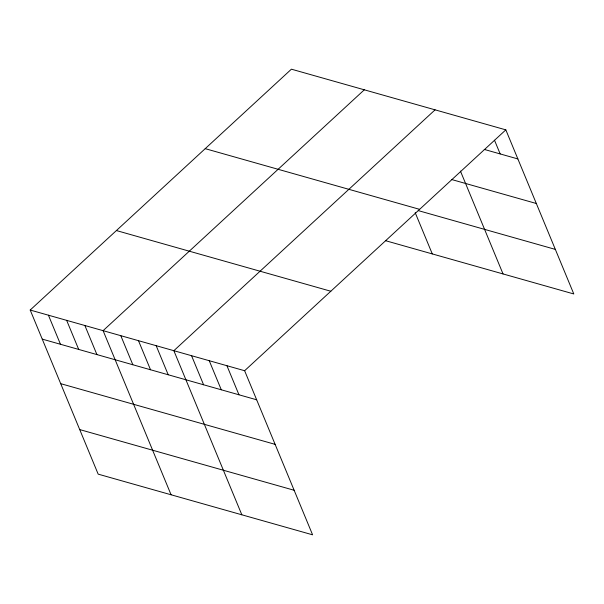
<?xml version="1.0" encoding="UTF-8"?>
<svg xmlns="http://www.w3.org/2000/svg" width="604" height="604" viewBox="0 0 604 604"><rect width="100%" height="100%" fill="white"/><g stroke="black" fill="none" stroke-linecap="round" stroke-linejoin="round"><path stroke-width="0.91" d="M30.2 310.041L244.62 370.72L312.593 534.819L98.173 474.14L30.2 310.041L291.407 69.181L505.827 129.86L573.8 293.959L385.412 240.649M364.31 89.807L103.103 330.667L171.075 494.774M435.069 109.837L173.861 350.697L241.834 514.797M244.62 370.72L505.827 129.86M484.257 149.422L517.87 158.935M451.414 179.463L536.329 203.495M205.209 148.66L419.629 209.346M418.247 210.6L555.34 249.399M116.398 230.554L330.818 291.241M42.242 339.116L256.662 399.795M60.702 383.668L275.122 444.355M79.713 429.58L294.14 490.267M494.51 140.249L500.18 153.929M460.444 171.091L503.041 273.937M415.19 212.653L432.283 253.907M226.93 365.714L238.973 394.789M209.241 360.709L221.283 389.784M191.551 355.703L203.593 384.778M156.172 345.692L168.214 374.767M138.482 340.686L150.524 369.754M120.792 335.681L132.835 364.748M84.877 325.511L96.919 354.586M66.651 320.354L78.694 349.429M48.426 315.197L60.468 344.272"/></g></svg>
